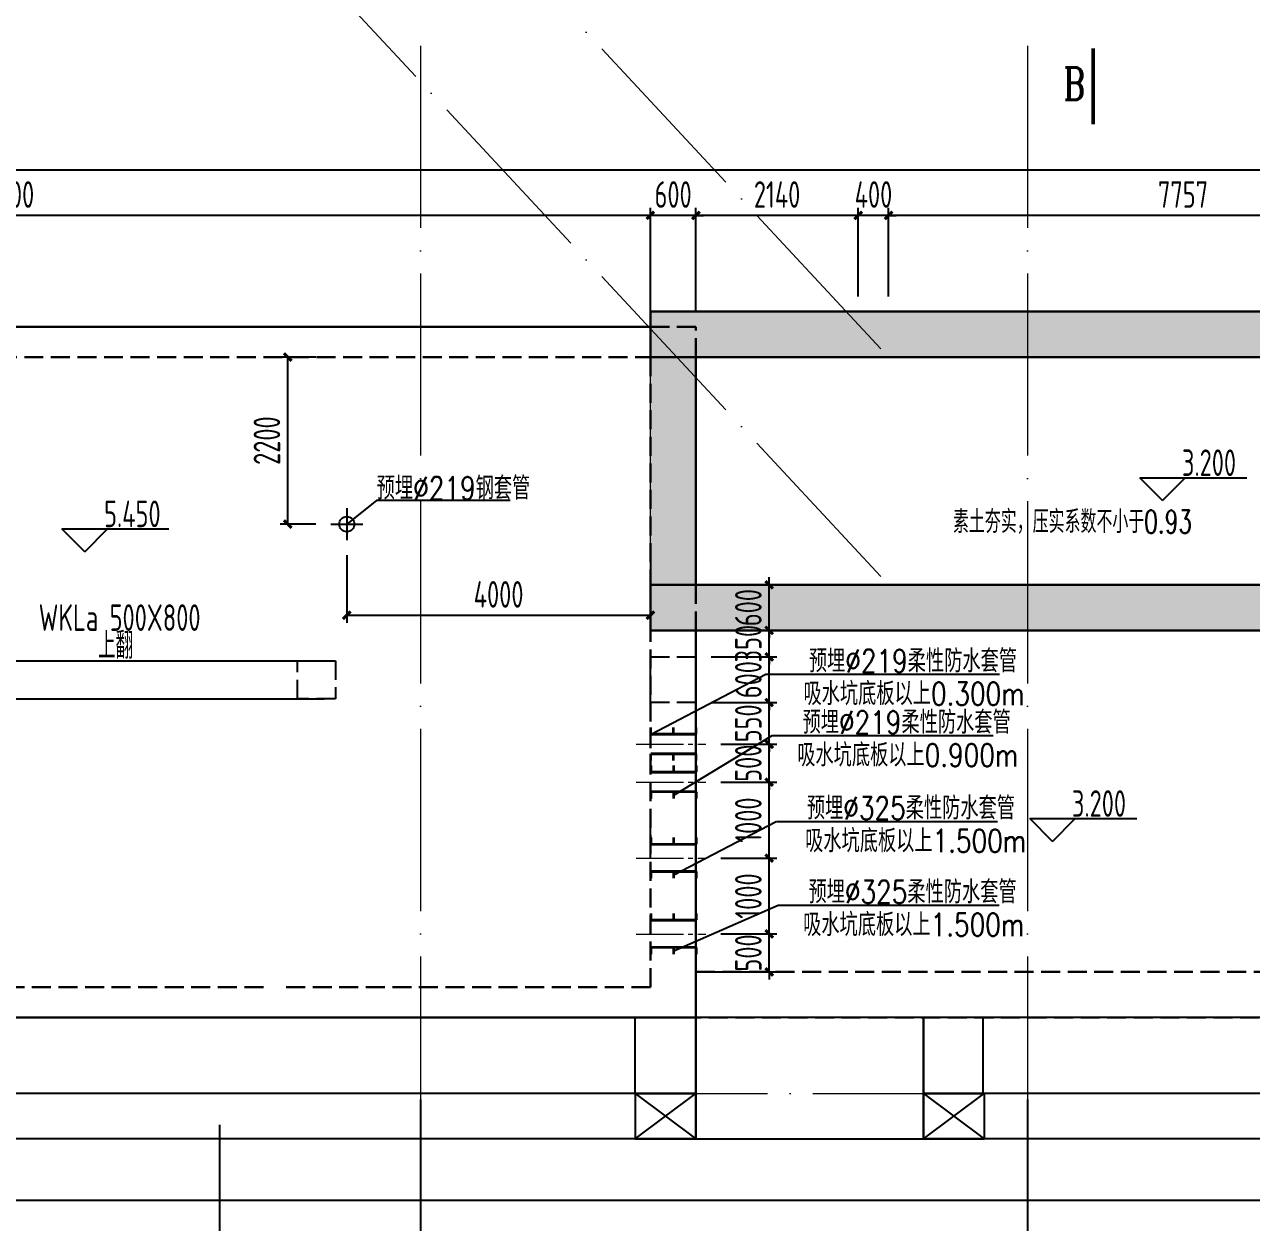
# Model space of a CAD drawing. Header units: millimetres. Extents: x -897614 to 191467, y -439928 to 101803.
# Drawn here: x -421766 to -405598, y -132303 to -116522 of the extents above; entities that cross this region are included whole.
import ezdxf

# ---------------------------------------------------------------- set-up
doc = ezdxf.new("R2010")
doc.units = ezdxf.units.MM
doc.header["$LTSCALE"] = 1000
for name, pattern in [('ACAD_ISO04W100', [30, 24, -3, 0, -3]), ('CENTER', [1.625, 1.25, -0.125, 0.125, -0.125]), ('DASH', [0.35, 0.25, -0.1]), ('DASHED', [19.05, 12.7, -6.35])]:
    doc.linetypes.add(name, pattern=pattern)
for name, color, linetype in [('AXIS', 3, 'Continuous'), ('COLUMN', 2, 'Continuous'), ('DIM_ELEV', 3, 'Continuous'), ('DIM_LEAD', 3, 'Continuous'), ('DIM_SYMB', 3, 'Continuous'), ('gps', 233, 'Continuous'), ('JG_TEXT', 7, 'Continuous'), ('OTH', 7, 'Continuous')]:
    doc.layers.add(name, color=color, linetype=linetype)
for name, color, linetype, lineweight in [('Beam', 4, 'DASHED', 25), ('DOTE', 8, 'ACAD_ISO04W100', 9), ('PUB_HATCH', 8, 'Continuous', 18), ('WALL', 6, 'Continuous', 30)]:
    doc.layers.add(name, color=color, linetype=linetype, lineweight=lineweight)
doc.styles.add('_TCH_LABEL', font='COMPLEX', dxfattribs={"bigfont": 'GBCBIG'})
doc.styles.add('GPS', font='txt1.shx', dxfattribs={"width": 0.8, "bigfont": 'hztxt.shx'})
doc.styles.add('TSSD', font='tssdeng.shx', dxfattribs={"width": 0.7, "bigfont": 'tssdchn.shx'})
doc.dimstyles.new('TSD', dxfattribs={"dimtxt": 350, "dimasz": 100, "dimexe": 100, "dimexo": 200, "dimgap": 100, "dimtad": 1, "dimdec": 0, "dimzin": 0, "dimdsep": 46, "dimtxsty": 'TSSD', "dimblk": 'ARCHTICK', "dimcen": 0.09, "dimclrt": 7, "dimazin": 2, "dimtfac": 1, "dimtdec": 0, "dimtix": 1, "dimtmove": 2, "dimatfit": 3, "dimfxl": 0, "dimtolj": 1, "dimtzin": 0, "dimarcsym": 0})

# ---------------------------------------------------------------- blocks, each defined once
blk = doc.blocks.new('_ArchTick')
at = {"color": 0, "linetype": 'ByBlock', "const_width": 0.4}
blk.add_lwpolyline([(-0.5, -0.5), (0.5, 0.5)], dxfattribs=at)
blk = doc.blocks.new('*D1231')
at = {"layer": 'Defpoints', "color": 0, "transparency": 16777216}
for p in [(-372628, -118436), (-372628, -120303, 0), (-430919, -120503, 0)]:
    blk.add_point(p, dxfattribs=at)
at = {"layer": 'DIM_LEAD', "color": 0, "lineweight": -2, "transparency": 16777216}
for p, q in [((-430919, -120303), (-430919, -118336)), ((-372628, -120103), (-372628, -118336)), ((-430919, -118436), (-372628, -118436))]:
    blk.add_line(p, q, dxfattribs=at)
at = {"layer": 'DIM_LEAD', "color": 0, "lineweight": -2, "transparency": 16777216, "xscale": 100, "yscale": 100, "zscale": 100, "rotation": 180}
blk.add_blockref('_ArchTick', (-430919, -118436), dxfattribs=at)
at = {"layer": 'DIM_LEAD', "color": 0, "lineweight": -2, "transparency": 16777216, "xscale": 100, "yscale": 100, "zscale": 100}
blk.add_blockref('_ArchTick', (-372628, -118436), dxfattribs=at)
at = {"layer": 'DIM_LEAD', "color": 7, "transparency": 16777216, "insert": (-401773, -118161), "char_height": 350, "attachment_point": 5, "style": 'TSSD'}
blk.add_mtext('\\A1;58290', dxfattribs=at)
blk = doc.blocks.new('A$C3ABC6A2D')
at = {"color": 5, "linetype": 'Continuous'}
for p, q in [((-28370, -6781), (-47829, -6781)), ((-28370, -8381), (-28370, -6781)), ((-25371, -6781), (-25371, -8381)), ((-7550, -6781), (-25371, -6781)), ((-28370, -7781), (-47829, -7781)), ((-29170, -7781), (-29170, -8381)), ((-29170, -7781), (-28370, -8381)), ((-29170, -8381), (-28370, -7781)), ((-29170, -7781), (-28370, -7781)), ((-28370, -7781), (-28370, -8381)), ((-25371, -7781), (-25371, -8381)), ((-25371, -7781), (-24571, -8381)), ((-25371, -8381), (-24571, -7781)), ((-7550, -7781), (-25371, -7781)), ((-25370, -7781), (-24571, -7781)), ((-24571, -7781), (-24571, -8381)), ((-28370, -8381), (-47829, -8381)), ((-29170, -8381), (-28370, -8381)), ((-7550, -8381), (-25371, -8381)), ((-25370, -8381), (-24571, -8381))]:
    blk.add_line(p, q, dxfattribs=at)
at = {"color": 5}
blk.add_lwpolyline([(-47829, -6467), (-47829, -7330), (-47619, -7406), (-48039, -7480), (-47829, -7555), (-47829, -9187), (-18323, -9187), (-18246, -8977), (-18172, -9397), (-18098, -9187), (4605, -9187), (4605, -7555), (4395, -7480), (4815, -7406), (4605, -7330), (4605, -6467)], dxfattribs=at)
blk = doc.blocks.new('*D1427')
at = {"layer": 'Defpoints', "color": 0, "transparency": 16777216}
for p in [(-410379, -119036), (-410379, -120303, 0), (-402621, -120303, 0)]:
    blk.add_point(p, dxfattribs=at)
at = {"layer": 'DIM_LEAD', "color": 0, "lineweight": -2, "transparency": 16777216}
for p, q in [((-410379, -120103), (-410379, -118936)), ((-402621, -120103), (-402621, -118936)), ((-402621, -119036), (-410379, -119036))]:
    blk.add_line(p, q, dxfattribs=at)
at = {"layer": 'DIM_LEAD', "color": 0, "lineweight": -2, "transparency": 16777216, "xscale": 100, "yscale": 100, "zscale": 100, "rotation": 180}
blk.add_blockref('_ArchTick', (-410379, -119036), dxfattribs=at)
at = {"layer": 'DIM_LEAD', "color": 0, "lineweight": -2, "transparency": 16777216, "xscale": 100, "yscale": 100, "zscale": 100}
blk.add_blockref('_ArchTick', (-402621, -119036), dxfattribs=at)
at = {"layer": 'DIM_LEAD', "color": 7, "transparency": 16777216, "insert": (-406500, -118761), "char_height": 350, "attachment_point": 5, "style": 'TSSD'}
blk.add_mtext('\\A1;7757', dxfattribs=at)
blk = doc.blocks.new('*D1428')
at = {"layer": 'Defpoints', "color": 0, "transparency": 16777216}
for p in [(-410779, -119036), (-410779, -120303), (-410379, -120303, 0)]:
    blk.add_point(p, dxfattribs=at)
at = {"layer": 'DIM_LEAD', "color": 0, "lineweight": -2, "transparency": 16777216}
for p, q in [((-410779, -120103), (-410779, -118936)), ((-410379, -120103), (-410379, -118936)), ((-410779, -119036), (-410879, -119036)), ((-410379, -119036), (-410779, -119036)), ((-410379, -119036), (-410279, -119036))]:
    blk.add_line(p, q, dxfattribs=at)
at = {"layer": 'DIM_LEAD', "color": 0, "lineweight": -2, "transparency": 16777216, "xscale": 100, "yscale": 100, "zscale": 100}
blk.add_blockref('_ArchTick', (-410779, -119036), dxfattribs=at)
at = {"layer": 'DIM_LEAD', "color": 0, "lineweight": -2, "transparency": 16777216, "xscale": 100, "yscale": 100, "zscale": 100, "rotation": 180}
blk.add_blockref('_ArchTick', (-410379, -119036), dxfattribs=at)
at = {"layer": 'DIM_LEAD', "color": 7, "transparency": 16777216, "insert": (-410579, -118761), "char_height": 350, "attachment_point": 5, "style": 'TSSD'}
blk.add_mtext('\\A1;400', dxfattribs=at)
blk = doc.blocks.new('*D1429')
at = {"layer": 'Defpoints', "color": 0, "transparency": 16777216}
for p in [(-412919, -119036), (-410779, -120303), (-412919, -120503, 0)]:
    blk.add_point(p, dxfattribs=at)
at = {"layer": 'DIM_LEAD', "color": 0, "lineweight": -2, "transparency": 16777216}
for p, q in [((-412919, -120303), (-412919, -118936)), ((-410779, -120103), (-410779, -118936)), ((-410779, -119036), (-412919, -119036))]:
    blk.add_line(p, q, dxfattribs=at)
at = {"layer": 'DIM_LEAD', "color": 0, "lineweight": -2, "transparency": 16777216, "xscale": 100, "yscale": 100, "zscale": 100, "rotation": 180}
blk.add_blockref('_ArchTick', (-412919, -119036), dxfattribs=at)
at = {"layer": 'DIM_LEAD', "color": 0, "lineweight": -2, "transparency": 16777216, "xscale": 100, "yscale": 100, "zscale": 100}
blk.add_blockref('_ArchTick', (-410779, -119036), dxfattribs=at)
at = {"layer": 'DIM_LEAD', "color": 7, "transparency": 16777216, "insert": (-411849, -118761), "char_height": 350, "attachment_point": 5, "style": 'TSSD'}
blk.add_mtext('\\A1;2140', dxfattribs=at)
blk = doc.blocks.new('*D1430')
at = {"layer": 'Defpoints', "color": 0, "transparency": 16777216}
for p in [(-413519, -119036), (-413519, -120503, 0), (-412919, -120503, 0)]:
    blk.add_point(p, dxfattribs=at)
at = {"layer": 'DIM_LEAD', "color": 0, "lineweight": -2, "transparency": 16777216}
for p, q in [((-413519, -120303), (-413519, -118936)), ((-412919, -120303), (-412919, -118936)), ((-413519, -119036), (-413619, -119036)), ((-412919, -119036), (-413519, -119036)), ((-412919, -119036), (-412819, -119036))]:
    blk.add_line(p, q, dxfattribs=at)
at = {"layer": 'DIM_LEAD', "color": 0, "lineweight": -2, "transparency": 16777216, "xscale": 100, "yscale": 100, "zscale": 100}
blk.add_blockref('_ArchTick', (-413519, -119036), dxfattribs=at)
at = {"layer": 'DIM_LEAD', "color": 0, "lineweight": -2, "transparency": 16777216, "xscale": 100, "yscale": 100, "zscale": 100, "rotation": 180}
blk.add_blockref('_ArchTick', (-412919, -119036), dxfattribs=at)
at = {"layer": 'DIM_LEAD', "color": 7, "transparency": 16777216, "insert": (-413219, -118761), "char_height": 350, "attachment_point": 5, "style": 'TSSD'}
blk.add_mtext('\\A1;600', dxfattribs=at)
blk = doc.blocks.new('*D1431')
at = {"layer": 'Defpoints', "color": 0, "transparency": 16777216}
for p in [(-430519, -119036), (-430519, -120503, 0), (-413519, -120503, 0)]:
    blk.add_point(p, dxfattribs=at)
at = {"layer": 'DIM_LEAD', "color": 0, "lineweight": -2, "transparency": 16777216}
for p, q in [((-430519, -120303), (-430519, -118936)), ((-413519, -120303), (-413519, -118936)), ((-413519, -119036), (-430519, -119036))]:
    blk.add_line(p, q, dxfattribs=at)
at = {"layer": 'DIM_LEAD', "color": 0, "lineweight": -2, "transparency": 16777216, "xscale": 100, "yscale": 100, "zscale": 100, "rotation": 180}
blk.add_blockref('_ArchTick', (-430519, -119036), dxfattribs=at)
at = {"layer": 'DIM_LEAD', "color": 0, "lineweight": -2, "transparency": 16777216, "xscale": 100, "yscale": 100, "zscale": 100}
blk.add_blockref('_ArchTick', (-413519, -119036), dxfattribs=at)
at = {"layer": 'DIM_LEAD', "color": 7, "transparency": 16777216, "insert": (-422019, -118761), "char_height": 350, "attachment_point": 5, "style": 'TSSD'}
blk.add_mtext('\\A1;17000', dxfattribs=at)
blk = doc.blocks.new('*D1561')
at = {"layer": 'Defpoints', "color": 0, "transparency": 16777216}
for p in [(-417519, -123313, 0), (-413519, -123313, 0), (-413519, -124304)]:
    blk.add_point(p, dxfattribs=at)
at = {"layer": 'DIM_LEAD', "color": 0, "lineweight": -2, "transparency": 16777216}
for p, q in [((-417519, -123513), (-417519, -124404)), ((-413519, -123513), (-413519, -124404)), ((-417519, -124304), (-413519, -124304))]:
    blk.add_line(p, q, dxfattribs=at)
at = {"layer": 'DIM_LEAD', "color": 0, "lineweight": -2, "transparency": 16777216, "xscale": 100, "yscale": 100, "zscale": 100, "rotation": 180}
blk.add_blockref('_ArchTick', (-417519, -124304), dxfattribs=at)
at = {"layer": 'DIM_LEAD', "color": 0, "lineweight": -2, "transparency": 16777216, "xscale": 100, "yscale": 100, "zscale": 100}
blk.add_blockref('_ArchTick', (-413519, -124304), dxfattribs=at)
at = {"layer": 'DIM_LEAD', "color": 7, "transparency": 16777216, "insert": (-415519, -124029), "char_height": 350, "attachment_point": 5, "style": 'TSSD'}
blk.add_mtext('\\A1;4000', dxfattribs=at)
blk = doc.blocks.new('*D1562')
at = {"layer": 'Defpoints', "color": 0, "transparency": 16777216}
for p in [(-418297, -120903), (-417729, -120903, 0), (-417729, -123103, 0)]:
    blk.add_point(p, dxfattribs=at)
at = {"layer": 'DIM_LEAD', "color": 0, "lineweight": -2, "transparency": 16777216}
for p, q in [((-417929, -120903), (-418397, -120903)), ((-418297, -123103), (-418297, -120903)), ((-417929, -123103), (-418397, -123103))]:
    blk.add_line(p, q, dxfattribs=at)
at = {"layer": 'DIM_LEAD', "color": 0, "lineweight": -2, "transparency": 16777216, "xscale": 100, "yscale": 100, "zscale": 100}
for p, rotation in [((-418297, -120903), 90), ((-418297, -123103), 270)]:
    blk.add_blockref('_ArchTick', p, dxfattribs=dict(at, rotation=rotation))
at = {"layer": 'DIM_LEAD', "color": 7, "transparency": 16777216, "insert": (-418572, -122003), "char_height": 350, "attachment_point": 5, "rotation": 90, "style": 'TSSD'}
blk.add_mtext('\\A1;2200', dxfattribs=at)
blk = doc.blocks.new('*D1563')
at = {"layer": 'Defpoints', "color": 0, "transparency": 16777216}
for p in [(-412789, -128503, 0), (-411953, -128503), (-412919, -129003, 0)]:
    blk.add_point(p, dxfattribs=at)
at = {"layer": 'DIM_LEAD', "color": 0, "lineweight": -2, "transparency": 16777216}
for p, q in [((-412589, -128503), (-411853, -128503)), ((-411953, -128503), (-411953, -128403)), ((-411953, -129003), (-411953, -128503)), ((-412719, -129003), (-411853, -129003)), ((-411953, -129003), (-411953, -129103))]:
    blk.add_line(p, q, dxfattribs=at)
at = {"layer": 'DIM_LEAD', "color": 0, "lineweight": -2, "transparency": 16777216, "xscale": 100, "yscale": 100, "zscale": 100}
for p, rotation in [((-411953, -128503), 270), ((-411953, -129003), 90)]:
    blk.add_blockref('_ArchTick', p, dxfattribs=dict(at, rotation=rotation))
at = {"layer": 'DIM_LEAD', "color": 7, "transparency": 16777216, "insert": (-412228, -128753), "char_height": 350, "attachment_point": 5, "rotation": 90, "style": 'TSSD'}
blk.add_mtext('\\A1;500', dxfattribs=at)
blk = doc.blocks.new('*D1564')
at = {"layer": 'Defpoints', "color": 0, "transparency": 16777216}
for p in [(-412789, -127503, 0), (-411953, -127503), (-412789, -128503, 0)]:
    blk.add_point(p, dxfattribs=at)
at = {"layer": 'DIM_LEAD', "color": 0, "lineweight": -2, "transparency": 16777216}
for p, q in [((-412589, -127503), (-411853, -127503)), ((-411953, -128503), (-411953, -127503)), ((-412589, -128503), (-411853, -128503))]:
    blk.add_line(p, q, dxfattribs=at)
at = {"layer": 'DIM_LEAD', "color": 0, "lineweight": -2, "transparency": 16777216, "xscale": 100, "yscale": 100, "zscale": 100}
for p, rotation in [((-411953, -127503), 90), ((-411953, -128503), 270)]:
    blk.add_blockref('_ArchTick', p, dxfattribs=dict(at, rotation=rotation))
at = {"layer": 'DIM_LEAD', "color": 7, "transparency": 16777216, "insert": (-412228, -128003), "char_height": 350, "attachment_point": 5, "rotation": 90, "style": 'TSSD'}
blk.add_mtext('\\A1;1000', dxfattribs=at)
blk = doc.blocks.new('*D1565')
at = {"layer": 'Defpoints', "color": 0, "transparency": 16777216}
for p in [(-412789, -126503, 0), (-411953, -126503), (-412789, -127503, 0)]:
    blk.add_point(p, dxfattribs=at)
at = {"layer": 'DIM_LEAD', "color": 0, "lineweight": -2, "transparency": 16777216}
for p, q in [((-412589, -126503), (-411853, -126503)), ((-411953, -127503), (-411953, -126503)), ((-412589, -127503), (-411853, -127503))]:
    blk.add_line(p, q, dxfattribs=at)
at = {"layer": 'DIM_LEAD', "color": 0, "lineweight": -2, "transparency": 16777216, "xscale": 100, "yscale": 100, "zscale": 100}
for p, rotation in [((-411953, -126503), 90), ((-411953, -127503), 270)]:
    blk.add_blockref('_ArchTick', p, dxfattribs=dict(at, rotation=rotation))
at = {"layer": 'DIM_LEAD', "color": 7, "transparency": 16777216, "insert": (-412228, -127003), "char_height": 350, "attachment_point": 5, "rotation": 90, "style": 'TSSD'}
blk.add_mtext('\\A1;1000', dxfattribs=at)
blk = doc.blocks.new('*D1566')
at = {"layer": 'Defpoints', "color": 0, "transparency": 16777216}
for p in [(-412789, -126003, 0), (-411953, -126003), (-412789, -126503, 0)]:
    blk.add_point(p, dxfattribs=at)
at = {"layer": 'DIM_LEAD', "color": 0, "lineweight": -2, "transparency": 16777216}
for p, q in [((-411953, -126003), (-411953, -125903)), ((-412589, -126003), (-411853, -126003)), ((-411953, -126503), (-411953, -126003)), ((-412589, -126503), (-411853, -126503)), ((-411953, -126503), (-411953, -126603))]:
    blk.add_line(p, q, dxfattribs=at)
at = {"layer": 'DIM_LEAD', "color": 0, "lineweight": -2, "transparency": 16777216, "xscale": 100, "yscale": 100, "zscale": 100}
for p, rotation in [((-411953, -126003), 270), ((-411953, -126503), 90)]:
    blk.add_blockref('_ArchTick', p, dxfattribs=dict(at, rotation=rotation))
at = {"layer": 'DIM_LEAD', "color": 7, "transparency": 16777216, "insert": (-412228, -126253), "char_height": 350, "attachment_point": 5, "rotation": 90, "style": 'TSSD'}
blk.add_mtext('\\A1;500', dxfattribs=at)
blk = doc.blocks.new('*D1820')
at = {"layer": 'Defpoints', "color": 0, "transparency": 16777216}
for p in [(-412919, -125453, 0), (-411953, -125453), (-412789, -126003, 0)]:
    blk.add_point(p, dxfattribs=at)
at = {"layer": 'DIM_LEAD', "color": 0, "lineweight": -2, "transparency": 16777216}
for p, q in [((-412719, -125453), (-411853, -125453)), ((-411953, -125453), (-411953, -125353)), ((-411953, -126003), (-411953, -125453)), ((-412589, -126003), (-411853, -126003)), ((-411953, -126003), (-411953, -126103))]:
    blk.add_line(p, q, dxfattribs=at)
at = {"layer": 'DIM_LEAD', "color": 0, "lineweight": -2, "transparency": 16777216, "xscale": 100, "yscale": 100, "zscale": 100}
for p, rotation in [((-411953, -125453), 270), ((-411953, -126003), 90)]:
    blk.add_blockref('_ArchTick', p, dxfattribs=dict(at, rotation=rotation))
at = {"layer": 'DIM_LEAD', "color": 7, "transparency": 16777216, "insert": (-412228, -125728), "char_height": 350, "attachment_point": 5, "rotation": 90, "style": 'TSSD'}
blk.add_mtext('\\A1;550', dxfattribs=at)
blk = doc.blocks.new('*D1821')
at = {"layer": 'Defpoints', "color": 0, "transparency": 16777216}
for p in [(-412919, -124853, 0), (-411953, -124853), (-412919, -125453, 0)]:
    blk.add_point(p, dxfattribs=at)
at = {"layer": 'DIM_LEAD', "color": 0, "lineweight": -2, "transparency": 16777216}
for p, q in [((-411953, -124853), (-411953, -124753)), ((-412719, -124853), (-411853, -124853)), ((-411953, -125453), (-411953, -124853)), ((-412719, -125453), (-411853, -125453)), ((-411953, -125453), (-411953, -125553))]:
    blk.add_line(p, q, dxfattribs=at)
at = {"layer": 'DIM_LEAD', "color": 0, "lineweight": -2, "transparency": 16777216, "xscale": 100, "yscale": 100, "zscale": 100}
for p, rotation in [((-411953, -124853), 270), ((-411953, -125453), 90)]:
    blk.add_blockref('_ArchTick', p, dxfattribs=dict(at, rotation=rotation))
at = {"layer": 'DIM_LEAD', "color": 7, "transparency": 16777216, "insert": (-412228, -125153), "char_height": 350, "attachment_point": 5, "rotation": 90, "style": 'TSSD'}
blk.add_mtext('\\A1;600', dxfattribs=at)
blk = doc.blocks.new('*D1822')
at = {"layer": 'Defpoints', "color": 0, "transparency": 16777216}
for p in [(-412919, -124503, 0), (-411953, -124503), (-412919, -124853, 0)]:
    blk.add_point(p, dxfattribs=at)
at = {"layer": 'DIM_LEAD', "color": 0, "lineweight": -2, "transparency": 16777216}
for p, q in [((-411953, -124503), (-411953, -124403)), ((-412719, -124503), (-411853, -124503)), ((-411953, -124853), (-411953, -124503)), ((-412719, -124853), (-411853, -124853)), ((-411953, -124853), (-411953, -124953))]:
    blk.add_line(p, q, dxfattribs=at)
at = {"layer": 'DIM_LEAD', "color": 0, "lineweight": -2, "transparency": 16777216, "xscale": 100, "yscale": 100, "zscale": 100}
for p, rotation in [((-411953, -124503), 270), ((-411953, -124853), 90)]:
    blk.add_blockref('_ArchTick', p, dxfattribs=dict(at, rotation=rotation))
at = {"layer": 'DIM_LEAD', "color": 7, "transparency": 16777216, "insert": (-412228, -124678), "char_height": 350, "attachment_point": 5, "rotation": 90, "style": 'TSSD'}
blk.add_mtext('\\A1;350', dxfattribs=at)
blk = doc.blocks.new('*D1823')
at = {"layer": 'Defpoints', "color": 0, "transparency": 16777216}
for p in [(-412919, -123903, 0), (-411953, -123903), (-412919, -124503, 0)]:
    blk.add_point(p, dxfattribs=at)
at = {"layer": 'DIM_LEAD', "color": 0, "lineweight": -2, "transparency": 16777216}
for p, q in [((-411953, -123903), (-411953, -123803)), ((-412719, -123903), (-411853, -123903)), ((-411953, -124503), (-411953, -123903)), ((-412719, -124503), (-411853, -124503)), ((-411953, -124503), (-411953, -124603))]:
    blk.add_line(p, q, dxfattribs=at)
at = {"layer": 'DIM_LEAD', "color": 0, "lineweight": -2, "transparency": 16777216, "xscale": 100, "yscale": 100, "zscale": 100}
for p, rotation in [((-411953, -123903), 270), ((-411953, -124503), 90)]:
    blk.add_blockref('_ArchTick', p, dxfattribs=dict(at, rotation=rotation))
at = {"layer": 'DIM_LEAD', "color": 7, "transparency": 16777216, "insert": (-412228, -124203), "char_height": 350, "attachment_point": 5, "rotation": 90, "style": 'TSSD'}
blk.add_mtext('\\A1;600', dxfattribs=at)

msp = doc.modelspace()

# ---------------------------------------------------------------- hatches: boundary and pattern name
at = {"layer": 'PUB_HATCH'}
h = msp.add_hatch(dxfattribs=at)
h.set_pattern_fill('钢筋混凝土', color=256, scale=100)
h.set_pattern_definition([(45, (-351224.62, -53183.62), (-176.7767, 176.7767), []), (50, (-351224.6, -53183.6), (717.26, -62.752), [75, -825]), (355, (-351224.6, -53183.6), (-138.7513, 752.192), [60, -660]), (100.4514, (-351164.85, -53188.85), (578.5094, 689.4395), [63.74, -701.142]), (46.1842, (-351224.6, -52983.6), (1067.241, -165.519), [112.5, -1237.5]), (96.6356, (-351135.7, -52997.4), (934.663, 974.118), [95.61, -1051.713]), (351.1842, (-351224.6, -52983.6), (934.662, 974.119), [90, -990]), (21, (-351124.6, -53033.6), (596.907, -402.619), [75, -825]), (326, (-351124.6, -53033.6), (243.3153, 725.15), [60, -660]), (71.4514, (-351074.9, -53067.2), (840.2226, 322.5305), [63.74, -701.142]), (37.5, (-351224.62, -53183.62), (12.15986, 332.89385), [0, -652, 0, -670, 0, -662.5]), (7.5, (-351224.6, -53183.62), (263.0695, 394.4117), [0, -382, 0, -637, 0, -252.5]), (327.5, (-351447.62, -53183.62), (533.8224, -22.5549), [0, -250, 0, -780, 0, -1035]), (317.5, (-351547.6, -53183.6), (583.1862, 100.105), [0, -325, 0, -518, 0, -735])])
h.paths.add_polyline_path([(-391511.91144, -120303.25139), (-413518.62737, -120303.25139), (-413518.62737, -124503.25024), (-391511.91144, -124503.25024)])
h.paths.add_polyline_path([(-392519.69386, -123903.25024), (-412918.57882, -123903.25024), (-412918.57882, -120903.25162), (-392519.69386, -120903.25162)], flags=16)

# ---------------------------------------------------------------- linework, layer by layer
at = {"ltscale": 10}
for p, q in [((-413718.57882, -130603.22932, 0), (-413718.57882, -129603.23009, 0)), ((-409131.6529, -130603.22932, 0), (-409131.6529, -129603.23009, 0))]:
    msp.add_line(p, q, dxfattribs=at)
at = {"color": 5, "elevation": 0}
msp.add_lwpolyline([(-412918.57882, -131203.22732), (-409919.0921, -131203.22732), (-409919.0921, -129603.23009), (-412918.57882, -129603.23009)], close=True, dxfattribs=at)
at = {"layer": 'AXIS'}
for p, q in [((-416548.11204, -130682.51903, 0), (-416548.11204, -132502.36899, 0)), ((-408548.11204, -130682.51903, 0), (-408548.11204, -132502.36899, 0))]:
    msp.add_line(p, q, dxfattribs=at)
at = {"layer": 'Beam', "linetype": 'DASH'}
for p, q in [((-402621.40966, -123903.25007), (-412918.57882, -123903.25015, 0)), ((-402621.40966, -124503.25007), (-412918.57882, -124503.25015, 0))]:
    msp.add_line(p, q, dxfattribs=at)
at = {"layer": 'Beam', "elevation": 0}
for points in [[(-430518.57882, -124903.23009), (-413518.57882, -124903.23009)], [(-430518.57882, -125403.23009), (-413518.57882, -125403.23009)]]:
    msp.add_lwpolyline(points, dxfattribs=at)
at = {"layer": 'COLUMN', "linetype": 'DASH', "elevation": 0}
for points in [[(-412918.57882, -124503.25015), (-413518.57882, -124503.25015), (-413518.57882, -123903.25015), (-412918.57882, -123903.25015)], [(-418168.57882, -124903.23009), (-417668.57882, -124903.23009), (-417668.57882, -125403.23009), (-418168.57882, -125403.23009)], [(-412918.57883, -125453.23009), (-413518.57882, -125453.23009), (-413518.57882, -124853.23009), (-412918.57883, -124853.23009)]]:
    msp.add_lwpolyline(points, close=True, dxfattribs=at)
at = {"layer": 'DIM_ELEV'}
for p, q in [((-406769.49549, -122793.30127), (-407069.49549, -122493.30127)), ((-407069.49549, -122493.30127), (-405660.70307, -122493.30127)), ((-406769.49549, -122793.30127), (-406469.49549, -122493.30127)), ((-420973.19966, -123467.47654), (-421273.19966, -123167.47654)), ((-421273.19966, -123167.47654), (-419864.40724, -123167.47654)), ((-420973.19966, -123467.47654), (-420673.19966, -123167.47654)), ((-408219.27475, -127283.51366), (-408519.27475, -126983.51366)), ((-408519.27475, -126983.51366), (-407110.48233, -126983.51366)), ((-408219.27475, -127283.51366), (-407919.27475, -126983.51366))]:
    msp.add_line(p, q, dxfattribs=at)
at = {"layer": 'DIM_SYMB', "const_width": 50}
msp.add_lwpolyline([(-407684.83573, -116835.86338), (-407684.83573, -117835.86338)], dxfattribs=at)
at = {"layer": 'DOTE', "ltscale": 0.1}
for p, q in [((-420290.40234, -110251.5054, 0), (-410378.62731, -120903.25492, 0)), ((-420290.40241, -113251.50072, 0), (-410378.62738, -123903.25024, 0)), ((-416548.11204, -116800.77495, 0), (-416548.11204, -130682.51903, 0)), ((-408548.11204, -116800.77495, 0), (-408548.11204, -130682.51903, 0)), ((-432377.34596, -130603.22932, 0), (-374075.01295, -130603.22932, 0))]:
    msp.add_line(p, q, dxfattribs=at)
at = {"layer": 'DOTE', "linetype": 'CENTER', "ltscale": 0.5}
for p, q in [((-413707.44837, -126003.23009, 0), (-412788.58075, -126003.23009, 0)), ((-413707.44837, -126503.23009, 0), (-412788.58075, -126503.23009, 0)), ((-413707.44837, -127503.23009, 0), (-412788.58075, -127503.23009, 0)), ((-413707.44837, -128503.23009, 0), (-412788.58075, -128503.23009, 0))]:
    msp.add_line(p, q, dxfattribs=at)
at = {"layer": 'JG_TEXT'}
msp.add_line((-419192.63046, -132781.35633), (-419192.63046, -131016.97153), dxfattribs=at)
at = {"layer": 'OTH'}
for p, q in [((-417127.32285, -122791.70832, 0), (-417518.57882, -123103.23009, 0)), ((-415366.21122, -122791.70832, 0), (-417127.32285, -122791.70832, 0)), ((-413507.25153, -125870.70555, 0), (-411996.71548, -125081.51298, 0)), ((-411997.12065, -125081.72467, 0), (-408917.61684, -125081.72467, 0)), ((-413211.89339, -126674.29876, 0), (-411913.34969, -125889.95172, 0)), ((-411913.34969, -125889.95172, 0), (-409000.57746, -125889.95172, 0)), ((-413211.89339, -127724.29876, 0), (-411859.0445, -127021.058, 0)), ((-411856.98491, -127019.98738, 0), (-408944.21267, -127019.98738, 0)), ((-413211.89339, -128724.29876, 0), (-411835.21246, -128124.55966, 0)), ((-411835.21246, -128124.55966, 0), (-408922.44022, -128124.55966, 0))]:
    msp.add_line(p, q, dxfattribs=at)
at = {"layer": 'OTH', "linetype": 'CENTER', "ltscale": 0.5}
for p, q in [((-417518.57882, -122893.23009, 0), (-417518.57882, -123313.23009, 0)), ((-417728.57882, -123103.23009, 0), (-417308.57882, -123103.23009, 0))]:
    msp.add_line(p, q, dxfattribs=at)
at = {"layer": 'OTH', "ltscale": 10}
msp.add_line((-413518.57882, -127513.04033, 500), (-413518.57882, -127083.75888, 243.64588), dxfattribs=at)
at = {"layer": 'OTH', "linetype": 'Continuous', "const_width": 36, "elevation": 0}
for points in [[(-413516.53524, -125780.70555), (-413516.53524, -125870.70555)], [(-413216.53524, -125780.70555), (-413216.53524, -125870.70555)], [(-412916.53524, -125780.70555), (-412916.53524, -125870.70555)], [(-413516.53524, -125870.70555), (-413516.53524, -125870.70555), (-413216.53524, -125870.70555)], [(-412916.53524, -125870.70555), (-412916.53524, -125870.70555), (-413216.53524, -125870.70555)], [(-413216.53524, -126129.29876), (-413516.53524, -126129.29876), (-413516.53524, -126129.29876)], [(-413516.53524, -126129.29876), (-413516.53524, -126219.29876)], [(-413511.89339, -126280.70555), (-413511.89339, -126370.70555)], [(-413216.53524, -126129.29876), (-412916.53524, -126129.29876), (-412916.53524, -126129.29876)], [(-413216.53524, -126129.29876), (-413216.53524, -126219.29876)], [(-413211.89339, -126280.70555), (-413211.89339, -126370.70555)], [(-412916.53524, -126129.29876), (-412916.53524, -126219.29876)], [(-412911.89339, -126280.70555), (-412911.89339, -126370.70555)], [(-413511.89339, -126370.70555), (-413511.89339, -126370.70555), (-413211.89339, -126370.70555)], [(-412911.89339, -126370.70555), (-412911.89339, -126370.70555), (-413211.89339, -126370.70555)], [(-413211.89339, -126629.29876), (-413511.89339, -126629.29876), (-413511.89339, -126629.29876)], [(-413511.89339, -126629.29876), (-413511.89339, -126719.29876)], [(-413211.89339, -126629.29876), (-412911.89339, -126629.29876), (-412911.89339, -126629.29876)], [(-413211.89339, -126629.29876), (-413211.89339, -126719.29876)], [(-412911.89339, -126629.29876), (-412911.89339, -126719.29876)], [(-413511.89339, -127230.70555), (-413511.89339, -127320.70555)], [(-413211.89339, -127230.70555), (-413211.89339, -127320.70555)], [(-412911.89339, -127230.70555), (-412911.89339, -127320.70555)], [(-413511.89339, -127320.70555), (-413511.89339, -127320.70555), (-413211.89339, -127320.70555)], [(-412911.89339, -127320.70555), (-412911.89339, -127320.70555), (-413211.89339, -127320.70555)], [(-413211.89339, -127679.29876), (-413511.89339, -127679.29876), (-413511.89339, -127679.29876)], [(-413511.89339, -127679.29876), (-413511.89339, -127769.29876)], [(-413211.89339, -127679.29876), (-412911.89339, -127679.29876), (-412911.89339, -127679.29876)], [(-413211.89339, -127679.29876), (-413211.89339, -127769.29876)], [(-412911.89339, -127679.29876), (-412911.89339, -127769.29876)], [(-413511.89339, -128230.70555), (-413511.89339, -128320.70555)], [(-413511.89339, -128320.70555), (-413511.89339, -128320.70555), (-413211.89339, -128320.70555)], [(-413211.89339, -128230.70555), (-413211.89339, -128320.70555)], [(-412911.89339, -128320.70555), (-412911.89339, -128320.70555), (-413211.89339, -128320.70555)], [(-412911.89339, -128230.70555), (-412911.89339, -128320.70555)], [(-413211.89339, -128679.29876), (-413511.89339, -128679.29876), (-413511.89339, -128679.29876)], [(-413511.89339, -128679.29876), (-413511.89339, -128769.29876)], [(-413211.89339, -128679.29876), (-412911.89339, -128679.29876), (-412911.89339, -128679.29876)], [(-413211.89339, -128679.29876), (-413211.89339, -128769.29876)], [(-412911.89339, -128679.29876), (-412911.89339, -128769.29876)]]:
    msp.add_lwpolyline(points, dxfattribs=at)
at = {"layer": 'OTH'}
msp.add_circle((-417518.57882, -123103.23009, 0), 100, dxfattribs=at)
at = {"layer": 'PUB_HATCH', "elevation": 0}
for points in [[(-413518.62737, -120303.25139), (-391511.91144, -120303.25139), (-391511.91144, -124503.25024), (-413518.62737, -124503.25024)], [(-412918.57882, -120903.25162), (-392519.69386, -120903.25162), (-392519.69386, -123903.25024), (-412918.57882, -123903.25024)]]:
    msp.add_lwpolyline(points, close=True, dxfattribs=at)
at = {"layer": 'WALL', "linetype": 'DASH'}
for p, q in [((-412918.57882, -120903.25144, 0), (-402621.40966, -120903.25161, 0)), ((-412918.57882, -124503.24988, 0), (-412918.57881, -123903.24988, 0))]:
    msp.add_line(p, q, dxfattribs=at)
at = {"layer": 'WALL', "elevation": 0}
for points in [[(-413518.57882, -120303.25133), (-402621.40959, -120303.25154), (-402621.40959, -120903.25154), (-413518.57882, -120903.25133)], [(-413518.57889, -123903.24987), (-402621.40966, -123903.25007), (-402621.40966, -124503.25007), (-413518.57889, -124503.24987)]]:
    msp.add_lwpolyline(points, close=True, dxfattribs=at)
at = {"layer": 'WALL', "linetype": 'DASH', "elevation": 0}
for points in [[(-372628.12372, -120303.25211), (-413518.57882, -120303.25133), (-413518.57882, -120503.23008)], [(-412918.57882, -120903.25135), (-412918.57882, -120503.23008), (-413518.57882, -120503.23008)], [(-430518.57882, -124903.23009), (-430518.57882, -120903.23009), (-413518.62737, -120903.23009)], [(-413518.57882, -120903.23008), (-413518.57882, -129203.23009), (-418418.57882, -129203.23009)], [(-418618.57882, -129203.23009), (-426418.57882, -129203.23009)]]:
    msp.add_lwpolyline(points, dxfattribs=at)
at = {"layer": 'WALL', "elevation": 0}
for points in [[(-413518.57882, -120503.23008), (-430918.57882, -120503.23008), (-430918.57882, -129603.23009)], [(-412918.57882, -123903.24988), (-412918.57882, -120903.25144)], [(-430918.57882, -129603.23009), (-412918.57882, -129603.23009), (-412918.57882, -124503.24988)]]:
    msp.add_lwpolyline(points, dxfattribs=at)
at = {"layer": 'WALL', "linetype": 'DASH', "elevation": 0}
msp.add_lwpolyline([(-412918.57882, -129003.23009), (-389748.62726, -129003.23009), (-389748.62726, -129603.23009), (-412918.57882, -129603.23009)], close=True, dxfattribs=at)

# ---------------------------------------------------------------- block references
at = {"color": 1, "ltscale": 10}
msp.add_blockref('A$C3ABC6A2D', (-384548.18481, -122822.36332, 0), dxfattribs=at)

# ---------------------------------------------------------------- texts
at = {"layer": 'DIM_ELEV', "style": 'TSSD', "width": 0.7}
for s, p in [('3.200', (-406513.9701, -122469.20623)), ('5.450', (-420717.67427, -123143.3815)), ('3.200', (-407963.74936, -126959.41861))]:
    msp.add_text(s, height=350, dxfattribs=at).set_placement(p)
at = {"layer": 'DIM_SYMB', "style": '_TCH_LABEL', "width": 0.705882}
msp.add_text('B', height=425, dxfattribs=at).set_placement((-408074.52613, -117513.27289))
at = {"layer": 'gps', "color": 7, "style": 'GPS', "width": 0.7}
msp.add_text('素土夯实，压实系数不小于0.93', height=300, dxfattribs=at).set_placement((-409530.99516, -123221.39694, 0))
at = {"layer": 'JG_TEXT', "style": 'TSSD', "width": 0.7}
for s, p in [('WKLa 500X800', (-421579.89782, -124510.01105)), ('上翻', (-420798.36352, -124876.72088))]:
    msp.add_text(s, height=350, dxfattribs=at).set_placement(p)
at = {"layer": 'OTH', "style": 'GPS', "width": 0.8}
for s, p in [('预埋%%C219钢套管', (-417124.6999, -122778.81149, 0)), ('预埋%%C219柔性防水套管', (-411430.26101, -125055.931, 0)), ('吸水坑底板以上0.300m', (-411500.91828, -125487.50161, 0)), ('预埋%%C219柔性防水套管', (-411513.22162, -125864.15804, 0)), ('吸水坑底板以上0.900m', (-411583.87889, -126295.72865, 0)), ('预埋%%C325柔性防水套管', (-411456.85684, -126994.1937, 0)), ('吸水坑底板以上1.500m', (-411479.85002, -127425.76431, 0)), ('预埋%%C325柔性防水套管', (-411435.08439, -128098.76599, 0)), ('吸水坑底板以上1.500m', (-411505.74166, -128530.33659, 0))]:
    msp.add_text(s, height=300, dxfattribs=at).set_placement(p)

# ---------------------------------------------------------------- dimensions: what is measured, and where the dimension line sits
at = {"layer": 'DIM_LEAD'}
for base, p1, p2, picture, middle in [((-372628.12372, -118435.58353), (-430918.57882, -120503.25134, 0), (-372628.12372, -120303.25222, 0), '*D1231', (-401773.35127, -118160.58353)), ((-430518.57882, -119036.23663), (-413518.57882, -120503.23008, 0), (-430518.57882, -120503.23008, 0), '*D1431', (-422018.57882, -118761.23663)), ((-413518.57882, -119036.23663), (-412918.57882, -120503.23008, 0), (-413518.57882, -120503.23008, 0), '*D1430', (-413218.57882, -118761.23663)), ((-412918.57882, -119036.23663, 0), (-410778.62738, -120303.25162, 0), (-412918.57882, -120503.23008, 0), '*D1429', (-411848.6031, -118761.23663, 0)), ((-410778.62738, -119036.23684), (-410378.62738, -120303.25158, 0), (-410778.62738, -120303.25162), '*D1428', (-410578.62738, -118761.23684)), ((-410378.62738, -119036.2368), (-402621.40959, -120303.25154, 0), (-410378.62738, -120303.25158, 0), '*D1427', (-406500.01849, -118761.2368))]:
    dim = msp.add_linear_dim(base=base, p1=p1, p2=p2, dimstyle='TSD', dxfattribs=at)
    dim.commit()
    dim.dimension.update_dxf_attribs({"geometry": picture, "text_midpoint": middle})
for base, p1, p2, override, picture, middle in [((-418297.26371, -120903.23009), (-417728.57882, -123103.23009, 0), (-417728.57882, -120903.23009, 0), {"dimfxl": 250}, '*D1562', (-418572.26371, -122003.23009)), ((-411952.53, -123903.25015), (-412918.57882, -124503.25015, 0), (-412918.57882, -123903.25015, 0), {"dimfxl": 75}, '*D1823', (-412227.53, -124203.25015)), ((-411952.53, -124503.25015), (-412918.57883, -124853.23009, 0), (-412918.57882, -124503.25015, 0), {"dimfxl": 75}, '*D1822', (-412227.53, -124678.24012)), ((-411952.53, -124853.23009), (-412918.57883, -125453.23009, 0), (-412918.57883, -124853.23009, 0), {"dimfxl": 75}, '*D1821', (-412227.53, -125153.23009)), ((-411952.53, -125453.23009), (-412788.58075, -126003.23009, 0), (-412918.57883, -125453.23009, 0), {"dimfxl": 75}, '*D1820', (-412227.53, -125728.23009)), ((-411952.53, -126003.23009), (-412788.58075, -126503.23009, 0), (-412788.58075, -126003.23009, 0), {"dimfxl": 250}, '*D1566', (-412227.53, -126253.23009)), ((-411952.53, -126503.23009), (-412788.58075, -127503.23009, 0), (-412788.58075, -126503.23009, 0), {"dimfxl": 250}, '*D1565', (-412227.53, -127003.23009)), ((-411952.53, -127503.23009), (-412788.58075, -128503.23009, 0), (-412788.58075, -127503.23009, 0), {"dimfxl": 250}, '*D1564', (-412227.53, -128003.23009)), ((-411952.53, -128503.23009), (-412918.57882, -129003.23009, 0), (-412788.58075, -128503.23009, 0), {"dimfxl": 250}, '*D1563', (-412227.53, -128753.23009))]:
    dim = msp.add_linear_dim(base=base, p1=p1, p2=p2, angle=90, dimstyle='TSD', override=override, dxfattribs=at)
    dim.commit()
    dim.dimension.update_dxf_attribs({"geometry": picture, "text_midpoint": middle})
dim = msp.add_linear_dim(base=(-413518.57882, -124304.38454), p1=(-417518.57882, -123313.23009, 0), p2=(-413518.57882, -123313.23009, 0), dimstyle='TSD', override={"dimfxl": 250}, dxfattribs=at)
dim.commit()
dim.dimension.update_dxf_attribs({"geometry": '*D1561', "text_midpoint": (-415518.57882, -124029.38454)})

doc.saveas('drawing.dxf')
